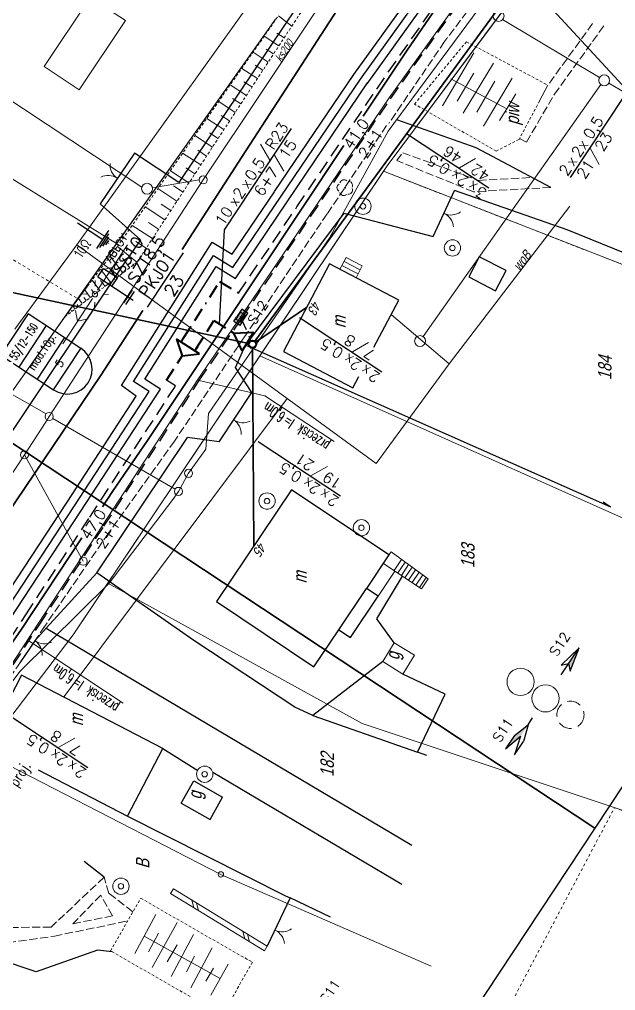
# Model space of a CAD drawing. Header units: millimetres. Extents: x 4848043 to 9699780, y 5827542 to 11659147.
# Drawn here: x 4849320.3 to 4849429.9, y 5830168.3 to 5830347 of the extents above; entities that cross this region are included whole.
import ezdxf
from ezdxf.enums import TextEntityAlignment as Align
from ezdxf.lldxf.tags import DXFTag

# ---------------------------------------------------------------- set-up
doc = ezdxf.new("R2010")
doc.units = ezdxf.units.MM
doc.header["$MEASUREMENT"] = 0
for name, pattern in [('0', [0]), ('BORDER', [1.75, 0.5, -0.25, 0.5, -0.25, 0, -0.25]), ('BUD', [0]), ('DASHED', [0.75, 0.5, -0.25]), ('GUZ', [1, 0.5, -0.5]), ('KOC', [2, 1.5, -0.5]), ('KOJ', [0]), ('SCH', [0]), ('UPW', [0]), ('WSQ', [0.85, 0.5, -0.35])]:
    doc.linetypes.add(name, pattern=pattern)
doc.layers.get('0').update_dxf_attribs({"lineweight": 18})
for name, color, linetype, lineweight in [('EADTD_T_0', 7, '0', 18), ('EBTPO_L_6', 9, '0', 18), ('EBUOA_T_0', 7, '0', 25), ('EBUOA_T_1', 251, '0', 25), ('EBUPP_L_0', 7, '0', 18), ('EBUPP_L_1', 7, 'BUD', 18), ('EBUPP_L_3', 6, '0', 25), ('EDZPD_L_0', 251, '0', 18), ('EDZPP_T_0', 251, '0', 18), ('EDZTD_T_0', 7, '0', 25), ('EUZOU_T_0', 251, '0', 18), ('EUZPU_L_4', 251, 'GUZ', 18), ('SDRPK_L_0', 7, '0', 35), ('SDRPK_L_2', 251, 'KOC', 18), ('SDRPT_L_6', 251, '0', 18), ('SZOPO_T_0', 251, '0', 18), ('SZZPZ_T_0', 251, '0', 15), ('TEL kable doziemne proj.', 32, 'BORDER', 30), ('TEL kanalizacja tel. proj.', 32, 'DASHED', 30), ('TEL rury opis', 6, 'Continuous', 20), ('TES kable doziemne proj.', 4, 'BORDER', 40), ('TES kable napow. proj.', 241, 'LIN_NAPOW_PROJ', 35), ('TES zakończenia projektowane', 4, 'Continuous', 40), ('TES złącza projektowane', 4, 'Continuous', 40), ('UEEPA_T_2', 251, '0', 18), ('UKKOO_T_2', 7, '0', 18), ('UKKPA_T_4', 251, '0', 18), ('UKKPOR_L_0', 36, '0', 18), ('UTTPA_T_0', 7, '0', 18), ('UTTPO_L_0', 34, '0', 18), ('UWWOO_T_0', 251, '0', 18), ('UWWPA_T_2', 251, '0', 18), ('UWWPO_L_0', 162, 'UPW', 18), ('UZB słupy telefoniczne', 32, 'Continuous', 30), ('WUKPS_L_1', 251, '0', 18), ('WUKPS_L_2', 251, '0', 18)]:
    doc.layers.add(name, color=color, linetype=linetype, lineweight=lineweight)
doc.layers.add('Kanaliza', color=36, linetype='DASHEDX2', lineweight=18, plot=False)
doc.layers.add('RYS layout', color=7, linetype='Continuous', lineweight=30, plot=False)
for name, color, linetype in [('OPIS_KABLA', 30, 'Continuous'), ('OPIS_RURY', 6, 'Continuous'), ('RURY-ISTN', 6, 'Continuous'), ('S-T-DLUG', 30, 'Continuous'), ('SZOPO_L_0', 251, 'BGS'), ('TEL długości przelotów', 30, 'Continuous'), ('TEL studnie istniejące', 34, 'Continuous'), ('TES kable kanałowe istn.', 140, 'Continuous'), ('TES kable kanałowe likw.', 9, 'KAB_KANAL_LIKW'), ('TES kable kanałowe proj.', 4, 'DASHED'), ('TES opisy kabli abon.', 30, 'Continuous'), ('TES opisy kabli rozdz.', 30, 'Continuous'), ('TES opisy zakończeń', 30, 'Continuous'), ('TES rury', 6, 'Continuous'), ('TES strzałki i odnośniki', 7, 'Continuous'), ('TES zakończenia istniejące', 140, 'Continuous')]:
    doc.layers.add(name, color=color, linetype=linetype)
doc.styles.add('ROMANS', font='simplex.shx')
doc.styles.add('SIMPLEX', font='simplex.shx', dxfattribs={"width": 0.8, "height": 1.5})
doc.styles.get("Standard").update_dxf_attribs({"font": 'txt', "width": 0.8, "oblique": 15})
doc.linetypes.add('BGS', pattern='A,2.5,[133,ltypeshp.shx,S=0.2,R=0,X=0,Y=0],2.5', length=5)
tags = doc.linetypes.add('DASHEDX2', pattern=[38.1, 25.4, -12.7]).pattern_tags.tags
tags[6:7] = [DXFTag(74, 4), DXFTag(75, 0), DXFTag(340, '0'), DXFTag(46, 1.0), DXFTag(50, 0.0), DXFTag(44, 0.0), DXFTag(45, 0.0)]
tags[4:5] = [DXFTag(74, 4), DXFTag(75, 0), DXFTag(340, '0'), DXFTag(46, 1.0), DXFTag(50, 0.0), DXFTag(44, 0.0), DXFTag(45, 0.0)]
doc.linetypes.add('KAB_KANAL_LIKW', pattern='A,0.5,[131,ltypeshp.shx,S=0.1,R=0,X=-0.1,Y=-0.1],0.2,[131,ltypeshp.shx,S=0.1,R=180,X=-0.1,Y=0.1],0.1', length=0.8)
doc.linetypes.add('LIN_NAPOW_PROJ', pattern='A,0.0001,-0.4,[136,l_napow.shx,S=0.1,R=0,X=-0.4,Y=0],-0.2,[137,l_napow.shx,S=0.1,R=0,X=-0.2,Y=0],-0.2', length=0.8001)

# ---------------------------------------------------------------- blocks, each defined once
blk = doc.blocks.new('GRT')
at = {"color": 0}
blk.add_circle((0, 0), 0.25, dxfattribs=at)
blk = doc.blocks.new('BGB')
at = {"color": 0}
for centre, start, end in [((-1.5, 0.021), 0, 60.404), ((1.5, 0.021), 120, 180.404)]:
    blk.add_arc(centre, 1.5, start, end, dxfattribs=at)
blk = doc.blocks.new('DLI')
at = {"color": 0}
blk.add_circle((0, 0), 0.045, dxfattribs=at)
for centre, start, end in [((-0.357, 0.116), 102.488, 221.918), ((0, 0.375), 30.487, 149.918), ((0.357, 0.116), -41.514, 77.916), ((-0.22, -0.303), 174.489, 293.916), ((0.22, -0.303), -113.512, 5.915)]:
    blk.add_arc(centre, 0.375, start, end, dxfattribs=at)
blk = doc.blocks.new('SLS')
at = {"color": 0}
blk.add_circle((0, 0), 0.25, dxfattribs=at)
blk.add_circle((0, 0), 0.25, dxfattribs=at)
blk = doc.blocks.new('PNN')
at = {"color": 0}
for p, q in [((0.4395, 0.01539), (5.4395, 0.01539)), ((2.9395, 0.01539), (2.2324, 0.72249)), ((2.9395, 0.01539), (2.2324, -0.69171))]:
    blk.add_line(p, q, dxfattribs=at)
blk = doc.blocks.new('LAT')
at = {"color": 0}
for p, q in [((0.00809, 0.758155), (0.00809, 1.258155)), ((-1.24191, 0.008155), (-0.74191, 0.008155)), ((0.75809, 0.008155), (1.25809, 0.008155)), ((0.00809, -0.741845), (0.00809, -1.241845))]:
    blk.add_line(p, q, dxfattribs=at)
blk = doc.blocks.new('UKK')
at = {"color": 0}
blk.add_circle((0, 0), 0.375, dxfattribs=at)
blk = doc.blocks.new('WLD')
at = {"color": 0}
for p, q in [((0.375, 0.25), (-0.375, 0.25)), ((-0.375, 0.25), (-0.375, -0.25)), ((0.375, -0.25), (0.375, 0.25)), ((-0.375, -0.25), (0.375, -0.25))]:
    blk.add_line(p, q, dxfattribs=at)
blk.add_circle((0, 0), 0.045, dxfattribs=at)
blk = doc.blocks.new('STD')
at = {"color": 0}
for radius in [0.75, 0.25]:
    blk.add_circle((0, 0), radius, dxfattribs=at)
blk = doc.blocks.new('TR-SL1')
blk.add_circle((0, 0), 0.5)
blk = doc.blocks.new('KBR-SL1P')
for p, q in [((0, 0), (-1, 1.482)), ((-1, 1.482), (1, 1.482)), ((1, 1.482), (0, 0))]:
    blk.add_line(p, q)
blk.add_circle((0, 1.982), 0.35)
blk = doc.blocks.new('SK-2-I')
blk.add_hatch(color=256).paths.add_polyline_path([(0.265, -0.375), (0.765, -0.375), (0.765, 0.375), (0.265, 0.375), (-0.235, 0.375), (-0.735, 0.375), (-0.735, -0.375), (-0.235, -0.375)])
for p, q in [((-0.735, -0.375), (-0.735, 0.375)), ((-0.735, 0.375), (-0.235, 0.375)), ((0.265, 0.375), (-0.235, 0.375)), ((0.765, 0.375), (0.265, 0.375)), ((0.765, -0.375), (0.765, 0.375)), ((-0.235, -0.375), (-0.735, -0.375)), ((-0.235, -0.375), (0.265, -0.375)), ((0.265, -0.375), (0.765, -0.375))]:
    blk.add_line(p, q)
blk = doc.blocks.new('KB-RZP')
at = {"style": 'SIMPLEX'}
for s, p in [('x', (-4.75, 0.25)), ('x', (-2.783, 0.25)), ('/', (0.5, 0.389))]:
    blk.add_text(s, height=1, dxfattribs=at).set_placement(p)
for tag, p in [('POJ-KAB', (-5.158, 0.25)), ('DL-KAB', (0.19, -1.25))]:
    blk.add_attdef(tag, text='', height=1, dxfattribs=at).set_placement(p, align=Align.RIGHT)
for tag, p in [('KONS-KAB', (-3.5, 0.25)), ('SR-ZYL', (-0.85, 0.25)), ('SEP', (0.835, -1.25))]:
    blk.add_attdef(tag, text='', height=1, dxfattribs=at).set_placement(p, align=Align.CENTER)
for tag, p in [('NR-KAB', (1.5, 0.25)), ('DL-MON', (1.5, -1.25))]:
    blk.add_attdef(tag, p, '', height=1, dxfattribs=at)
at = {"style": 'SIMPLEX', "flags": 1}
blk.add_attdef('TYP-KAB', text='', height=0.5, dxfattribs=at).set_placement((-8.408, 0.25), align=Align.RIGHT)
blk.add_attdef('REJ-SZAF', (7.64, 0.25), '', height=0.5, dxfattribs=at)
blk = doc.blocks.new('KB-IWP')
at = {"style": 'SIMPLEX'}
for p in [(-1.218, 0.25), (0.637, 0.25)]:
    blk.add_text('x', height=1, dxfattribs=at).set_placement(p, align=Align.RIGHT)
for tag, p in [('POJ-KAB', (-2.134, 0.25)), ('DL-KAB', (-0.618, -1.25))]:
    blk.add_attdef(tag, text='', height=1, dxfattribs=at).set_placement(p, align=Align.RIGHT)
for tag, p in [('KONS-KAB', (-0.519, 0.25)), ('SR-ZYL', (2.116, 0.25)), ('SEP', (-0.022, -1.25))]:
    blk.add_attdef(tag, text='', height=1, dxfattribs=at).set_placement(p, align=Align.CENTER)
at = {"style": 'SIMPLEX', "flags": 1}
blk.add_attdef('TYP-KAB', text='', height=0.5, dxfattribs=at).set_placement((-6.017, 0.25), align=Align.RIGHT)
blk.add_attdef('REJ-SZAF', (6.387, 0.25), '', height=0.5, dxfattribs=at)
at = {"style": 'SIMPLEX'}
blk.add_attdef('DL-MON', (0.697, -1.25), '', height=1, dxfattribs=at)
blk = doc.blocks.new('OB')
at = {"style": 'ROMANS', "width": 0.6}
blk.add_text('l=', height=2, dxfattribs=at).set_placement((9.86, 0.18))
for tag, p in [('OB_TYP', (8.68, 0.18)), ('OB_SW', (11.54, -2.76))]:
    blk.add_attdef(tag, text='', height=2, dxfattribs=at).set_placement(p, align=Align.RIGHT)
blk.add_attdef('OB_DL', (11.91, 0.18), '', height=2, dxfattribs=at)
blk = doc.blocks.new('ZL-2P')
for p, q in [((0, 0), (1, 1.25)), ((1, 1.25), (1, -1.25)), ((1, -1.25), (0, 0)), ((1, 0.75), (1.5, 0.75)), ((1, -0.75), (1.5, -0.75))]:
    blk.add_line(p, q)
blk = doc.blocks.new('KBR-ZP2')
blk.add_line((-4, 2), (4, 2))
at = {"style": 'SIMPLEX'}
for tag, p in [('REJ-SZAF', (0, 2.5)), ('NR-ZAK', (0, 0))]:
    blk.add_attdef(tag, text='', height=1.5, dxfattribs=at).set_placement(p, align=Align.CENTER)
blk = doc.blocks.new('S-T-DLUG')
at = {"style": 'ROMANS'}
blk.add_attdef('DL.KAN', text='', height=1, dxfattribs=at).set_placement((0, 0.3), align=Align.CENTER)
blk.add_attdef('L.OTW', text='', height=1, dxfattribs=at).set_placement((0, -0.3), align=Align.TOP_CENTER)
blk = doc.blocks.new('S1')
for p, q in [((0, 5.585), (-0.5, 3.335)), ((0, 2.585), (0, 5.585)), ((0.5, 3.335), (0, 5.585)), ((-0.5, 3.335), (0, 3.835)), ((0, 3.835), (0.5, 3.335)), ((0, -2.915), (0, -2.165)), ((-0.5, -4.415), (0, -2.915)), ((0, -2.915), (0.5, -4.415)), ((-0.5, -5.915), (0, -4.165)), ((-0.5, -4.415), (-0.5, -5.915)), ((0, -4.165), (0.5, -5.915)), ((0.5, -5.915), (0.5, -4.415))]:
    blk.add_line(p, q)
for points in [[(0, 5.585), (0, 3.835), (0.5, 3.335)], [(0, -2.915), (-0.5, -4.415), (0, -4.165), (-0.5, -5.915)]]:
    blk.add_solid(points)
blk = doc.blocks.new('ZLOP')
for p, q in [((9.15, 0), (0, 0)), ((0, 0), (0, -11.62)), ((9.15, -11.62), (9.15, 0)), ((9.15, -4), (0, -4)), ((9.15, -8), (0, -8)), ((0, -11.62), (9.15, -11.62))]:
    blk.add_line(p, q)
blk.add_arc((4.58, -11.62), 4.58, 180, 0)
at = {"style": 'ROMANS', "width": 0.713756}
blk.add_attdef('MUFA', text='', height=1.41, dxfattribs=at).set_placement((0.63, -2.88), (8.18, -2.88), align=Align.FIT)
at = {"style": 'ROMANS'}
for tag, p in [('LACZNIK', (4.71, -6.72)), ('PARY', (4.69, -10.56))]:
    blk.add_attdef(tag, text='', height=1.41, dxfattribs=at).set_placement(p, align=Align.CENTER)
for tag, flags, p in [('NRZL', 4, (4.68, -14.12)), ('BOKT', 1, (4.69, -17.8))]:
    blk.add_attdef(tag, text='', height=1.41, dxfattribs=dict(at, flags=flags)).set_placement(p, align=Align.CENTER)

msp = doc.modelspace()

# ---------------------------------------------------------------- linework, layer by layer
for centre in [(4849412.48, 5830225.07), (4849417.07, 5830222.04)]:
    msp.add_circle(centre, 2.5)
at = {"linetype": 'DASHED', "ltscale": 5}
msp.add_circle((4849421.65, 5830219.01), 2.5, dxfattribs=at)
at = {"layer": 'EBTPO_L_6', "linetype": 'SCH'}
for p, q in [((4849379.24, 5830301.01), (4849380.4, 5830303.15)), ((4849379.63, 5830301.71), (4849382.59, 5830300.15)), ((4849380.01, 5830302.4), (4849382.96, 5830300.87)), ((4849383.35, 5830301.6), (4849380.4, 5830303.15)), ((4849382.21, 5830299.44), (4849379.24, 5830301.01)), ((4849382.21, 5830299.44), (4849383.35, 5830301.6))]:
    msp.add_line(p, q, dxfattribs=at)
at = {"layer": 'EBTPO_L_6', "linetype": '0'}
for p, q in [((4849388.26, 5830248.44), (4849388.65, 5830249)), ((4849388.65, 5830249), (4849395.47, 5830244.05)), ((4849387.24, 5830246.88), (4849389.37, 5830245.46)), ((4849390.59, 5830247.6), (4849389.21, 5830245.55)), ((4849391.24, 5830247.13), (4849389.88, 5830245.11)), ((4849391.89, 5830246.66), (4849390.56, 5830244.66)), ((4849386.27, 5830240.84), (4849389.37, 5830245.46)), ((4849394.23, 5830242.2), (4849389.37, 5830245.46)), ((4849392.52, 5830246.19), (4849391.21, 5830244.21)), ((4849393.18, 5830245.71), (4849391.88, 5830243.78)), ((4849393.83, 5830245.24), (4849392.55, 5830243.33)), ((4849394.48, 5830244.77), (4849393.21, 5830242.89)), ((4849395.13, 5830244.3), (4849393.88, 5830242.44)), ((4849394.23, 5830242.2), (4849395.47, 5830244.05)), ((4849384.13, 5830242.28), (4849386.27, 5830240.84))]:
    msp.add_line(p, q, dxfattribs=at)
at = {"layer": 'EBUPP_L_0', "linetype": '0'}
for p, q in [((4849387.13, 5830228.8), (4849389.25, 5830232.24)), ((4849392.97, 5830229.96), (4849389.25, 5830232.24)), ((4849390.83, 5830226.51), (4849387.13, 5830228.8)), ((4849390.83, 5830226.51), (4849392.97, 5830229.96))]:
    msp.add_line(p, q, dxfattribs=at)
at = {"layer": 'EBUPP_L_1', "linetype": 'BUD'}
for p, q in [((4849324.86, 5830338.31), (4849333.35, 5830351.06)), ((4849339.79, 5830346.76), (4849333.35, 5830351.06)), ((4849331.3, 5830334.01), (4849339.79, 5830346.76)), ((4849331.3, 5830334.01), (4849324.86, 5830338.31))]:
    msp.add_line(p, q, dxfattribs=at)
at = {"layer": 'EBUPP_L_3', "linetype": '0'}
for p, q in [((4849377.32, 5830302.01), (4849368.87, 5830285.89)), ((4849390.06, 5830295.32), (4849377.32, 5830302.01)), ((4849404.89, 5830303.31), (4849402.94, 5830299.61)), ((4849409.8, 5830300.75), (4849404.89, 5830303.31)), ((4849407.87, 5830297.04), (4849409.8, 5830300.75)), ((4849402.94, 5830299.61), (4849407.87, 5830297.04)), ((4849385.51, 5830286.65), (4849390.06, 5830295.32)), ((4849368.87, 5830285.89), (4849381.61, 5830279.21)), ((4849381.61, 5830279.21), (4849382.71, 5830281.29)), ((4849370.32, 5830260.44), (4849356.53, 5830239.85)), ((4849388.26, 5830248.44), (4849370.32, 5830260.44)), ((4849388.26, 5830248.44), (4849384.13, 5830242.28)), ((4849379.06, 5830234.68), (4849384.13, 5830242.28)), ((4849386.27, 5830240.84), (4849384.13, 5830242.28)), ((4849356.53, 5830239.85), (4849374.47, 5830227.83)), ((4849381.19, 5830233.27), (4849386.27, 5830240.84)), ((4849374.47, 5830227.83), (4849379.06, 5830234.68)), ((4849379.06, 5830234.68), (4849381.19, 5830233.27)), ((4849320.7, 5830226.31), (4849314.23, 5830213.86)), ((4849346.66, 5830212.84), (4849320.7, 5830226.31)), ((4849340.2, 5830200.39), (4849346.66, 5830212.84)), ((4849323.76, 5830208.92), (4849340.2, 5830200.39)), ((4849350.06, 5830202.74), (4849352.36, 5830206.84)), ((4849352.36, 5830206.84), (4849357.68, 5830203.86)), ((4849355.39, 5830199.76), (4849357.68, 5830203.86)), ((4849350.06, 5830202.74), (4849355.39, 5830199.76))]:
    msp.add_line(p, q, dxfattribs=at)
at = {"layer": 'EDZPD_L_0', "linetype": '0'}
for p, q in [((4849387.92, 5830320.02), (4849460.68, 5830417.66)), ((4849387.92, 5830320.02), (4849451.76, 5830405.69)), ((4849367.42, 5830346.99), (4849315.3, 5830273.41)), ((4849367.42, 5830346.99), (4849338.18, 5830305.71)), ((4849293.04, 5830333.74), (4849338.18, 5830305.71)), ((4849330.21, 5830233.76), (4849387.92, 5830320.02)), ((4849387.26, 5830319.03), (4849387.92, 5830320.02)), ((4849364.53, 5830285.07), (4849387.26, 5830319.03)), ((4849387.26, 5830319.03), (4849473.75, 5830285.26)), ((4849338.18, 5830305.71), (4849315.3, 5830273.41)), ((4849336.56, 5830243.24), (4849364.53, 5830285.07)), ((4849364.53, 5830285.07), (4849566.55, 5830194.65)), ((4849330.21, 5830233.76), (4849336.56, 5830243.24)), ((4849336.56, 5830243.24), (4849383.31, 5830217.41)), ((4849297.54, 5830190.87), (4849330.21, 5830233.76)), ((4849313.72, 5830212.11), (4849330.21, 5830233.76)), ((4849383.31, 5830217.41), (4849449.62, 5830195.28)), ((4849313.72, 5830212.11), (4849357.35, 5830189.65)), ((4849357.35, 5830189.65), (4849396.05, 5830172.75))]:
    msp.add_line(p, q, dxfattribs=at)
at = {"layer": 'EUZPU_L_4', "linetype": 'GUZ'}
for p, q in [((4849275.57, 5830329.07), (4849331.02, 5830295.59)), ((4849387.26, 5830319.03), (4849473.75, 5830285.26)), ((4849411, 5830166.42), (4849429.74, 5830201.91)), ((4849429.74, 5830201.91), (4849431.53, 5830201.3))]:
    msp.add_line(p, q, dxfattribs=at)
at = {"layer": 'Kanaliza', "ltscale": 0.1}
for p, q in [((4849409.18, 5830346.95), (4849427, 5830336.28)), ((4849427.25, 5830334.97), (4849394.57, 5830288.6)), ((4849428.73, 5830335.27), (4849440.63, 5830328.13)), ((4849342.82, 5830316.12), (4849316.61, 5830333.41)), ((4849353.34, 5830317.48), (4849344.75, 5830315.98)), ((4849325.19, 5830274.38), (4849290.01, 5830294.46)), ((4849348.94, 5830260.55), (4849326.42, 5830273.53))]:
    msp.add_line(p, q, dxfattribs=at)
for centre in [(4849408.44, 5830347.61), (4849427.86, 5830335.76), (4849343.77, 5830315.81), (4849393.99, 5830287.78)]:
    msp.add_circle(centre, 1, dxfattribs=at)
at = {"layer": 'OPIS_RURY'}
for p, q in [((4849330.99, 5830309.54), (4849335.64, 5830306.46)), ((4849334.55, 5830304.8), (4849336.74, 5830308.11)), ((4849335.11, 5830305.03), (4849336.75, 5830307.51)), ((4849335.66, 5830305.26), (4849336.76, 5830306.91)), ((4849336.22, 5830305.48), (4849336.77, 5830306.31)), ((4849336.7, 5830305.72), (4849336.74, 5830305.78))]:
    msp.add_line(p, q, dxfattribs=at)
at = {"layer": 'RURY-ISTN'}
for p, q in [((4849334.73, 5830299.61), (4849335.76, 5830301.16)), ((4849335.76, 5830301.16), (4849338.32, 5830299.47)), ((4849334.73, 5830299.61), (4849341.2, 5830295.33)), ((4849338.32, 5830299.47), (4849337.3, 5830297.92)), ((4849341.02, 5830297.17), (4849339.44, 5830294.79)), ((4849341.39, 5830296.92), (4849339.82, 5830294.54))]:
    msp.add_line(p, q, dxfattribs=at)
at = {"layer": 'RYS layout'}
for points in [[(4849188.43, 5830355.33), (4849572.03, 5830935.54), (4849809.77, 5830778.36), (4849426.16, 5830198.15)], [(4849426.16, 5830198.15), (4849089.74, 5829689.31), (4848852, 5829846.49), (4849188.43, 5830355.33)]]:
    msp.add_lwpolyline(points, close=True, dxfattribs=at)
at = {"layer": 'SDRPK_L_0', "linetype": 'KOJ'}
for p, q in [((4849409.51, 5830367.46), (4849391.5, 5830341.12)), ((4849361.97, 5830322.8), (4849379.47, 5830349.86)), ((4849391.5, 5830341.12), (4849383.55, 5830329.16)), ((4849379.95, 5830323.75), (4849372.05, 5830311.88)), ((4849351.54, 5830306.63), (4849361.97, 5830322.8)), ((4849372.05, 5830311.88), (4849357.07, 5830289.37)), ((4849350.25, 5830304.63), (4849351.54, 5830306.63)), ((4849335.33, 5830281.55), (4849342.98, 5830293.4)), ((4849357.07, 5830289.37), (4849343.85, 5830269.48)), ((4849309.54, 5830243.4), (4849335.33, 5830281.55)), ((4849343.85, 5830269.48), (4849337.42, 5830260.13)), ((4849335.55, 5830257.29), (4849337.42, 5830260.13)), ((4849320.67, 5830234.77), (4849331.75, 5830251.55)), ((4849305.93, 5830213.63), (4849320.67, 5830234.77))]:
    msp.add_line(p, q, dxfattribs=at)
at = {"layer": 'SDRPK_L_2', "linetype": 'KOC'}
for p, q in [((4849408.67, 5830356.4), (4849398.51, 5830342.93)), ((4849425.71, 5830346.21), (4849417.51, 5830334.87)), ((4849418.72, 5830333.19), (4849427.77, 5830345.77)), ((4849398.51, 5830342.93), (4849388.24, 5830327.82)), ((4849413.54, 5830324.4), (4849418.72, 5830333.19)), ((4849387.83, 5830327.44), (4849376.9, 5830311.2)), ((4849412.3, 5830325.07), (4849413.54, 5830324.4)), ((4849389.7, 5830320.99), (4849390.79, 5830322.45)), ((4849390.79, 5830322.45), (4849404.7, 5830317.36)), ((4849403.84, 5830315.26), (4849389.7, 5830320.99)), ((4849404.7, 5830317.36), (4849414.61, 5830317.88)), ((4849414.61, 5830317.88), (4849418.02, 5830316.06)), ((4849418.02, 5830316.06), (4849403.84, 5830315.26)), ((4849376.9, 5830311.2), (4849361.7, 5830288.56)), ((4849361.7, 5830288.56), (4849348.81, 5830269.39)), ((4849348.81, 5830269.39), (4849336.67, 5830252.44)), ((4849336.67, 5830252.44), (4849324.96, 5830235.31)), ((4849324.96, 5830235.31), (4849304.02, 5830204.38)), ((4849324.75, 5830235.01), (4849324.96, 5830235.31)), ((4849335.86, 5830189.13), (4849326.13, 5830179.94)), ((4849336.76, 5830186.15), (4849335.86, 5830189.13)), ((4849335.26, 5830185.84), (4849330.14, 5830180.57)), ((4849337.43, 5830182), (4849335.26, 5830185.84)), ((4849341.18, 5830182.77), (4849336.76, 5830186.15)), ((4849330.14, 5830180.57), (4849337.43, 5830182)), ((4849326.72, 5830178.29), (4849340.21, 5830181.07)), ((4849326.13, 5830179.94), (4849314.85, 5830179.86)), ((4849316.17, 5830176.78), (4849326.72, 5830178.29))]:
    msp.add_line(p, q, dxfattribs=at)
at = {"layer": 'SDRPT_L_6', "linetype": '0'}
for p, q in [((4849348.11, 5830186.13), (4849348.62, 5830186.98)), ((4849348.11, 5830186.13), (4849365.38, 5830175.58)), ((4849348.62, 5830186.98), (4849365.89, 5830176.43)), ((4849352.38, 5830183.53), (4849352.04, 5830184.9)), ((4849353.23, 5830183), (4849352.89, 5830184.38)), ((4849361.76, 5830177.78), (4849361.42, 5830179.17)), ((4849362.61, 5830177.27), (4849362.27, 5830178.64)), ((4849365.38, 5830175.58), (4849365.89, 5830176.43))]:
    msp.add_line(p, q, dxfattribs=at)
at = {"layer": 'SZOPO_L_0', "linetype": 'BGS'}
for p, q in [((4849387.82, 5830373.51), (4849369.16, 5830346.1)), ((4849369.16, 5830346.1), (4849349.6, 5830316.94)), ((4849404.3, 5830323.37), (4849389.69, 5830328.51)), ((4849418.02, 5830316.06), (4849404.3, 5830323.37)), ((4849341.48, 5830322.39), (4849335.15, 5830313.06)), ((4849349.6, 5830316.94), (4849341.48, 5830322.39)), ((4849396.43, 5830307.01), (4849400.34, 5830315.52)), ((4849421.04, 5830308.27), (4849400.34, 5830315.52)), ((4849335.15, 5830313.06), (4849342.55, 5830306.43)), ((4849379.96, 5830311.32), (4849361.91, 5830287.02)), ((4849379.96, 5830311.32), (4849396.43, 5830307.01)), ((4849458.85, 5830292.93), (4849421.04, 5830308.27)), ((4849342.55, 5830306.43), (4849340.23, 5830303.01)), ((4849313.99, 5830263.75), (4849340.23, 5830303.01)), ((4849360.02, 5830282.95), (4849361.91, 5830287.02)), ((4849361.97, 5830287), (4849428.99, 5830257.26)), ((4849363.05, 5830278.32), (4849360.02, 5830282.95)), ((4849357.01, 5830269.24), (4849363.05, 5830278.32)), ((4849334.52, 5830245.12), (4849351.24, 5830270.03)), ((4849357.01, 5830269.24), (4849351.24, 5830270.03)), ((4849427.64, 5830258.18), (4849428.99, 5830257.26)), ((4849334.52, 5830245.12), (4849325.23, 5830234.93)), ((4849352.38, 5830232.7), (4849334.52, 5830245.12)), ((4849386.03, 5830236.68), (4849390.77, 5830244.52)), ((4849389.25, 5830232.24), (4849386.03, 5830236.68)), ((4849323.15, 5830232.64), (4849325.23, 5830234.93)), ((4849325.23, 5830234.93), (4849392.47, 5830195.04)), ((4849323.15, 5830232.64), (4849320.38, 5830228.55)), ((4849370.94, 5830220.41), (4849352.38, 5830232.7)), ((4849387.13, 5830228.8), (4849374.29, 5830218.87)), ((4849398.63, 5830222.79), (4849390.83, 5830226.51)), ((4849393.54, 5830212.12), (4849398.63, 5830222.79)), ((4849374.29, 5830218.87), (4849370.94, 5830220.41)), ((4849374.29, 5830218.87), (4849393.54, 5830212.12)), ((4849346.66, 5830212.84), (4849353.09, 5830208.78)), ((4849395.23, 5830211.51), (4849393.54, 5830212.12)), ((4849390.66, 5830187.79), (4849355.86, 5830208.39)), ((4849340.2, 5830200.39), (4849369.24, 5830185.73)), ((4849335.86, 5830189.13), (4849332.23, 5830192.03)), ((4849369.24, 5830185.73), (4849370.09, 5830185.32)), ((4849370.09, 5830185.32), (4849365.89, 5830176.43)), ((4849377.51, 5830181.8), (4849370.09, 5830185.32)), ((4849323.4, 5830171.69), (4849312.09, 5830175.49)), ((4849334.64, 5830175.73), (4849323.4, 5830171.69)), ((4849337.35, 5830175.4), (4849334.64, 5830175.73))]:
    msp.add_line(p, q, dxfattribs=at)
at = {"layer": 'TEL kable doziemne proj.', "ltscale": 5}
msp.add_line((4849360.98, 5830292.18), (4849362.88, 5830287.83), dxfattribs=at)
at = {"layer": 'TEL kanalizacja tel. proj.', "ltscale": 5}
for points in [[(4849353.38, 5830280.53), (4849361.23, 5830292.01), (4849373.9, 5830310.75), (4849388.55, 5830332.38), (4849402.6, 5830351.99), (4849406.48, 5830357.58)], [(4849310.95, 5830215.68), (4849324.04, 5830235.69), (4849335.84, 5830253.7), (4849353.38, 5830280.53)]]:
    msp.add_lwpolyline(points, dxfattribs=at)
at = {"layer": 'TEL rury opis'}
for p, q in [((4849365.46, 5830277.73), (4849353.38, 5830280.53)), ((4849378.2, 5830269.31), (4849365.46, 5830277.73)), ((4849339.41, 5830221.13), (4849322.03, 5830232.62))]:
    msp.add_line(p, q, dxfattribs=at)
at = {"layer": 'TES kable doziemne proj.', "ltscale": 5}
for p, q in [((4849350.56, 5830288.42), (4849357.12, 5830298.75)), ((4849357.12, 5830298.75), (4849360.6, 5830296.62)), ((4849347.36, 5830280.58), (4849350.22, 5830285.08))]:
    msp.add_line(p, q, dxfattribs=at)
msp.add_lwpolyline([(4849352.82, 5830286.39), (4849356.08, 5830291.54), (4849359.76, 5830289.23)], dxfattribs=at)
at = {"layer": 'TES kable kanałowe istn.', "linetype": 'ByBlock'}
for p, q in [((4849384.25, 5830335.12), (4849398.31, 5830354.75)), ((4849369.68, 5830313.6), (4849384.35, 5830335.28))]:
    msp.add_line(p, q, dxfattribs=at)
msp.add_lwpolyline([(4849306.68, 5830218.47), (4849319.77, 5830238.48), (4849331.58, 5830256.49), (4849346.24, 5830278.92), (4849343.36, 5830280.8), (4849356.48, 5830301.48), (4849360.02, 5830299.32), (4849369.68, 5830313.6)], dxfattribs=at)
at = {"layer": 'TES kable kanałowe likw.', "linetype": 'KAB_KANAL_LIKW', "ltscale": 5}
for p, q in [((4849381.78, 5830336.82), (4849395.85, 5830356.46)), ((4849383.02, 5830335.98), (4849397.09, 5830355.62)), ((4849367.2, 5830315.28), (4849381.78, 5830336.82)), ((4849368.44, 5830314.44), (4849383.02, 5830335.98))]:
    msp.add_line(p, q, dxfattribs=at)
for points in [[(4849304.18, 5830220.11), (4849317.27, 5830240.12), (4849329.07, 5830258.13), (4849341.79, 5830277.63), (4849339.05, 5830279.58), (4849355.76, 5830305.98), (4849359.43, 5830303.79), (4849367.19, 5830315.26)], [(4849305.43, 5830219.29), (4849318.52, 5830239.3), (4849330.32, 5830257.31), (4849344.16, 5830278.48), (4849341.3, 5830280.36), (4849356.01, 5830303.53), (4849359.58, 5830301.35), (4849368.44, 5830314.44)]]:
    msp.add_lwpolyline(points, dxfattribs=at)
at = {"layer": 'TES kable kanałowe proj.', "ltscale": 5}
for p, q in [((4849386.01, 5830334.16), (4849399.89, 5830354.09)), ((4849371.34, 5830312.48), (4849386.01, 5830334.16)), ((4849360.6, 5830296.62), (4849371.34, 5830312.48))]:
    msp.add_line(p, q, dxfattribs=at)
msp.add_lwpolyline([(4849308.36, 5830217.38), (4849321.45, 5830237.38), (4849333.25, 5830255.4), (4849349.02, 5830279.52), (4849347.36, 5830280.58)], dxfattribs=at)
at = {"layer": 'TES kable napow. proj.', "ltscale": 5}
for p, q in [((4849412.35, 5830354.47), (4849363.57, 5830287.75)), ((4849413.12, 5830354.51), (4849439.59, 5830325.73)), ((4849362.48, 5830287.33), (4849294.37, 5830302.07)), ((4849363.74, 5830287.58), (4849373.09, 5830293.95)), ((4849363.17, 5830286.49), (4849363.42, 5830250.15))]:
    msp.add_line(p, q, dxfattribs=at)
at = {"layer": 'TES opisy kabli rozdz.'}
for p, q in [((4849431.57, 5830332.99), (4849421.58, 5830317.87)), ((4849358.03, 5830308.27), (4849370.35, 5830326.89)), ((4849391.5, 5830325.95), (4849406.62, 5830315.95)), ((4849357.08, 5830290.91), (4849358.03, 5830308.27)), ((4849371.82, 5830292.13), (4849386.94, 5830282.13)), ((4849364.23, 5830269.32), (4849379.35, 5830259.32)), ((4849317.94, 5830219.23), (4849332.9, 5830209.34))]:
    msp.add_line(p, q, dxfattribs=at)
at = {"layer": 'UKKPOR_L_0', "linetype": '0'}
for p, q in [((4849397.81, 5830383.05), (4849354.09, 5830317.44)), ((4849354.09, 5830317.44), (4849325.77, 5830273.9)), ((4849325.77, 5830273.9), (4849325.07, 5830272.83)), ((4849325.07, 5830272.83), (4849321.22, 5830266.84)), ((4849321.22, 5830266.84), (4849295.53, 5830228.05)), ((4849321.22, 5830266.84), (4849332.03, 5830247.29))]:
    msp.add_line(p, q, dxfattribs=at)
at = {"layer": 'UTTPO_L_0', "linetype": '0'}
for p, q in [((4849388.31, 5830332.56), (4849402.36, 5830352.17)), ((4849388.14, 5830326.4), (4849405.93, 5830350.48)), ((4849373.66, 5830310.91), (4849388.31, 5830332.56)), ((4849377.26, 5830306.65), (4849388.14, 5830326.4)), ((4849360.98, 5830292.18), (4849373.66, 5830310.91)), ((4849355.1, 5830274.48), (4849377.26, 5830306.65)), ((4849353.13, 5830280.69), (4849360.98, 5830292.18)), ((4849335.59, 5830253.86), (4849353.13, 5830280.69)), ((4849354.59, 5830267.87), (4849355.1, 5830274.48)), ((4849351.41, 5830263.46), (4849354.59, 5830267.87)), ((4849349.55, 5830260.12), (4849351.41, 5830263.46)), ((4849348.5, 5830258.63), (4849349.55, 5830260.12)), ((4849336.78, 5830243.24), (4849348.5, 5830258.63)), ((4849323.79, 5830235.85), (4849335.59, 5830253.86)), ((4849320.39, 5830226.99), (4849336.78, 5830243.24)), ((4849310.7, 5830215.85), (4849323.79, 5830235.85)), ((4849304.51, 5830205.91), (4849320.39, 5830226.99))]:
    msp.add_line(p, q, dxfattribs=at)
at = {"layer": 'UWWPO_L_0', "linetype": 'UPW'}
for p, q in [((4849330.85, 5830305.52), (4849368.5, 5830358.05)), ((4849399.37, 5830283.61), (4849421.55, 5830312.58)), ((4849319.47, 5830289.98), (4849330.85, 5830305.52)), ((4849330.85, 5830305.52), (4849369.53, 5830277.2)), ((4849399.37, 5830283.61), (4849388.67, 5830292.68)), ((4849385.92, 5830265.23), (4849399.37, 5830283.61)), ((4849369.53, 5830277.2), (4849328.55, 5830222.38)), ((4849385.92, 5830265.23), (4849369.53, 5830277.2))]:
    msp.add_line(p, q, dxfattribs=at)
at = {"layer": 'WUKPS_L_1', "linetype": '0'}
for p, q in [((4849370.38, 5830345.7), (4849367.93, 5830347.62)), ((4849368.03, 5830342.12), (4849365.32, 5830343.89)), ((4849369, 5830343.6), (4849367.67, 5830344.47)), ((4849366.06, 5830339.11), (4849363.27, 5830340.94)), ((4849367.05, 5830340.62), (4849365.68, 5830341.52)), ((4849398.1, 5830331.04), (4849403.91, 5830340.8)), ((4849364.06, 5830336.07), (4849361.2, 5830337.96)), ((4849365.07, 5830337.61), (4849363.65, 5830338.54)), ((4849401.9, 5830329.69), (4849407.48, 5830338.91)), ((4849409.93, 5830330.53), (4849399.65, 5830336.03)), ((4849403.85, 5830337.08), (4849400.82, 5830331.93)), ((4849404.44, 5830329.89), (4849407.76, 5830335.59)), ((4849405.65, 5830327.3), (4849410.91, 5830336.17)), ((4849362.05, 5830333), (4849359.08, 5830334.94)), ((4849363.06, 5830334.55), (4849361.59, 5830335.49)), ((4849361.02, 5830331.44), (4849359.52, 5830332.43)), ((4849411.6, 5830333.28), (4849409.93, 5830330.53)), ((4849359.99, 5830329.86), (4849356.95, 5830331.87)), ((4849408.61, 5830328.35), (4849409.93, 5830330.53)), ((4849357.92, 5830326.7), (4849354.77, 5830328.75)), ((4849358.96, 5830328.28), (4849357.4, 5830329.31)), ((4849355.8, 5830323.47), (4849352.56, 5830325.59)), ((4849356.87, 5830325.08), (4849355.27, 5830326.12)), ((4849353.66, 5830320.19), (4849350.32, 5830322.39)), ((4849354.73, 5830321.83), (4849353.09, 5830322.92)), ((4849352.57, 5830318.55), (4849350.89, 5830319.66)), ((4849351.48, 5830316.89), (4849348.06, 5830319.13)), ((4849350.39, 5830315.21), (4849348.65, 5830316.34)), ((4849349.28, 5830313.51), (4849345.74, 5830315.83)), ((4849347.04, 5830310.11), (4849343.42, 5830312.47)), ((4849348.17, 5830311.81), (4849346.37, 5830312.98)), ((4849344.78, 5830306.65), (4849341.04, 5830309.08)), ((4849345.91, 5830308.39), (4849344.07, 5830309.58)), ((4849343.62, 5830304.89), (4849341.73, 5830306.12)), ((4849339.32, 5830300.32), (4849336.98, 5830303.41)), ((4849341.92, 5830302.3), (4849338.31, 5830305.16)), ((4849340.58, 5830301.28), (4849339.27, 5830303.01)), ((4849337.05, 5830298.6), (4849335.19, 5830301.04)), ((4849338.15, 5830299.43), (4849337.11, 5830300.8)), ((4849335.06, 5830297.1), (4849333.66, 5830298.99)), ((4849336.04, 5830297.82), (4849335.22, 5830298.9)), ((4849333.34, 5830295.81), (4849332.3, 5830297.19)), ((4849334.17, 5830296.44), (4849333.57, 5830297.25)), ((4849331.19, 5830294.17), (4849330.9, 5830294.53)), ((4849331.86, 5830294.68), (4849331.14, 5830295.61)), ((4849332.57, 5830295.22), (4849332.14, 5830295.79)), ((4849329.43, 5830292.84), (4849329.25, 5830293.06)), ((4849329.97, 5830293.25), (4849329.82, 5830293.43)), ((4849330.56, 5830293.68), (4849330.13, 5830294.25)), ((4849345.38, 5830182.26), (4849343.24, 5830178.3)), ((4849344.7, 5830172.53), (4849349.29, 5830180.79)), ((4849344.03, 5830175.42), (4849345.91, 5830178.85)), ((4849348.23, 5830170.88), (4849352.31, 5830178.59)), ((4849341.55, 5830175.12), (4849343.24, 5830178.3)), ((4849343.24, 5830178.3), (4849357.21, 5830170.48)), ((4849347.5, 5830173.56), (4849349.34, 5830176.71)), ((4849351.82, 5830168.78), (4849355.77, 5830176.13)), ((4849351.05, 5830171.73), (4849352.48, 5830174.59)), ((4849358.67, 5830173.12), (4849357.21, 5830170.48)), ((4849354.6, 5830170.03), (4849355.98, 5830172.41)), ((4849355.49, 5830167.41), (4849357.21, 5830170.48))]:
    msp.add_line(p, q, dxfattribs=at)
at = {"layer": 'WUKPS_L_2', "linetype": 'WSQ'}
for p, q in [((4849370.38, 5830345.7), (4849389.67, 5830375.52)), ((4849338.31, 5830305.16), (4849367.93, 5830347.62)), ((4849341.92, 5830302.3), (4849370.38, 5830345.7)), ((4849392.97, 5830331.39), (4849402.53, 5830342.86)), ((4849402.53, 5830342.86), (4849417.51, 5830334.87)), ((4849408.01, 5830322.74), (4849392.97, 5830331.39)), ((4849415.98, 5830331.98), (4849412.19, 5830324.89)), ((4849412.19, 5830324.89), (4849408.01, 5830322.74)), ((4849332.8, 5830297.86), (4849338.31, 5830305.16)), ((4849328.64, 5830292.23), (4849341.92, 5830302.3)), ((4849337.05, 5830175.57), (4849342.61, 5830185.25)), ((4849342.61, 5830185.25), (4849363.16, 5830173.48)), ((4849357.61, 5830163.78), (4849337.05, 5830175.57)), ((4849363.16, 5830173.48), (4849357.61, 5830163.78))]:
    msp.add_line(p, q, dxfattribs=at)
at = {"layer": 'WUKPS_L_2', "linetype": '0'}
for p, q in [((4849417.51, 5830334.87), (4849415.98, 5830331.98)), ((4849328.64, 5830292.23), (4849332.8, 5830297.86))]:
    msp.add_line(p, q, dxfattribs=at)

# ---------------------------------------------------------------- block references
at = {"layer": 'EDZPP_T_0', "xscale": 2, "yscale": 2, "zscale": 2, "rotation": 88.97723720235952}
msp.add_blockref('GRT', (4849357.35, 5830189.65), dxfattribs=at)
at = {"layer": 'SZOPO_T_0'}
for p, xscale, yscale, zscale, rotation in [((4849338.31, 5830317.73), 1.999999999828268, 1.999999999828268, 1.999999999828268, 55.84723720354291), ((4849398.39, 5830311.27), 2.000000000226067, 2.000000000226067, 2.000000000226067, 245.3172372033114), ((4849359.7, 5830273.28), 2.000000000500155, 2.000000000500155, 2.000000000500155, 236.3372372004367), ((4849323.15, 5830232.64), 2.000000000311041, 2.000000000311041, 2.000000000311041, 235.5372371971715), ((4849367.31, 5830179.39), 2.000000000188563, 2.000000000188563, 2.000000000188563, 244.6972372125308)]:
    msp.add_blockref('BGB', p, dxfattribs=dict(at, xscale=xscale, yscale=yscale, zscale=zscale, rotation=rotation))
at = {"layer": 'SZZPZ_T_0', "xscale": 2, "yscale": 2, "zscale": 2, "rotation": 88.97723720235952}
msp.add_blockref('DLI', (4849380.21, 5830316), dxfattribs=at)
at = {"layer": 'TEL długości przelotów', "xscale": 2, "yscale": 2, "zscale": 2}
for p, rotation, values in [((4849383.57, 5830325.03), 55.90741392024771, {'DL.KAN': '41,0', 'L.OTW': '2+1'}), ((4849335.24, 5830253.18), 56.82407736268783, {'DL.KAN': '47,0', 'L.OTW': '2+1'})]:
    msp.add_blockref('S-T-DLUG', p, dxfattribs=dict(at, rotation=rotation)).add_auto_attribs(values)
at = {"layer": 'TEL rury opis', "rotation": 146.5291581767151}
for p in [(4849379.42, 5830267.97), (4849340.63, 5830219.79)]:
    msp.add_blockref('OB', p, dxfattribs=at).add_auto_attribs({'OB_TYP': 'przecisk', 'OB_DL': '6,0m'})
at = {"layer": 'TEL studnie istniejące', "xscale": 1.8, "yscale": 1.8, "rotation": 56.7172371546704}
msp.add_blockref('SK-2-I', (4849361, 5830292.15), dxfattribs=at)
at = {"layer": 'TES opisy kabli abon.', "linetype": 'Continuous'}
for p, xscale, yscale, zscale, rotation, values in [((4849424.77, 5830322.71), 1.999999999546577, 1.999999999546577, 1.999999999546577, 56.52915818062414, {'POJ-KAB': '2', 'KONS-KAB': '2', 'DL-KAB': '21', 'DL-MON': '23', 'SR-ZYL': '0,5', 'SEP': '/'}), ((4849401.77, 5830319.16), 1.999999999546578, 1.999999999546578, 1.999999999546578, 146.529158176126, {'POJ-KAB': '3', 'KONS-KAB': '2', 'DL-KAB': '42', 'DL-MON': '46', 'SR-ZYL': '0,5', 'SEP': '/'}), ((4849382.1, 5830285.33), 1.999999999546577, 1.999999999546577, 1.999999999546577, 146.5291581696395, {'POJ-KAB': '2', 'KONS-KAB': '2', 'DL-KAB': '7', 'DL-MON': '8', 'SR-ZYL': '0,5', 'SEP': '/'}), ((4849374.52, 5830262.52), 1.999999999546577, 1.999999999546577, 1.999999999546577, 146.5291581696395, {'POJ-KAB': '2', 'KONS-KAB': '2', 'DL-KAB': '19', 'DL-MON': '21', 'SR-ZYL': '0,5', 'SEP': '/'}), ((4849328.06, 5830212.53), 1.999999999546577, 1.999999999546577, 1.999999999546577, 146.5291581942163, {'POJ-KAB': '2', 'KONS-KAB': '2', 'DL-KAB': '7', 'DL-MON': '8', 'SR-ZYL': '0,5', 'SEP': '/'})]:
    msp.add_blockref('KB-IWP', p, dxfattribs=dict(at, xscale=xscale, yscale=yscale, zscale=zscale, rotation=rotation)).add_auto_attribs(values)
at = {"layer": 'TES opisy kabli rozdz.', "xscale": 1.999999999999999, "yscale": 1.999999999999999, "zscale": 1.999999999999999, "rotation": 56.52915817655038}
msp.add_blockref('KB-RZP', (4849365.8, 5830320.02), dxfattribs=at).add_auto_attribs({'POJ-KAB': '10', 'KONS-KAB': '2', 'SR-ZYL': '0,5', 'NR-KAB': 'R23', 'DL-KAB': '6+7', 'DL-MON': '15', 'SEP': '/'})
at = {"layer": 'TES opisy zakończeń', "xscale": 1.499999999878156, "yscale": 1.499999999878156, "zscale": 1.499999999878156, "rotation": 56.52915818046868}
msp.add_blockref('KBR-ZP2', (4849349.66, 5830297.38), dxfattribs=at).add_auto_attribs({'REJ-SZAF': 'PKJ01', 'NR-ZAK': '23'})
at = {"layer": 'TES strzałki i odnośniki', "xscale": 1.999999999232497, "yscale": 1.999999999232497, "zscale": 1.999999999232497, "rotation": 326.5291581732097}
msp.add_blockref('S1', (4849417.07, 5830222.04), dxfattribs=at)
at = {"layer": 'TES zakończenia istniejące', "linetype": 'ByBlock', "ltscale": 5}
ref = msp.add_blockref('ZLOP', (4849316.87, 5830285.17), dxfattribs=dict(at, rotation=56.71662228995471))
ref.add_attrib('MUFA', '55/12-150', dxfattribs={"layer": '0', "height": 1.5, "rotation": 56.7166, "style": 'ROMANS', "width": 0.607616}).set_placement((4849319.63, 5830284.11), (4849323.77, 5830290.42), align=Align.FIT)
ref.add_attrib('LACZNIK', 'mod.10p.', dxfattribs={"layer": '0', "height": 1.5, "rotation": 56.7166, "style": 'ROMANS', "width": 0.8}).set_placement((4849325.07, 5830285.41), align=Align.CENTER)
ref.add_attrib('PARY', '5', dxfattribs={"layer": '0', "height": 1.41, "rotation": 56.7166, "style": 'ROMANS'}).set_placement((4849328.27, 5830283.29), align=Align.CENTER)
at = {"layer": 'TES zakończenia projektowane', "xscale": 2.000000000261409, "yscale": 2.000000000261409, "zscale": 2.000000000261409, "rotation": 238.9979972669986}
msp.add_blockref('KBR-SL1P', (4849359.76, 5830289.23), dxfattribs=at)
at = {"layer": 'TES złącza projektowane', "xscale": -2, "yscale": 2, "zscale": 2, "rotation": 237.5870487466599}
msp.add_blockref('ZL-2P', (4849350.22, 5830285.08), dxfattribs=at)
at = {"layer": 'UEEPA_T_2'}
for name, xscale, yscale, zscale, rotation in [('PNN', 2.000000000078135, 2.000000000078135, 2.000000000078135, 56.26723721463283), ('LAT', 2, 2, 2, 88.97723720235952), ('PNN', 2.000000000196721, 2.000000000196721, 2.000000000196721, 236.9372372178414), ('SLS', 2, 2, 2, 88.97723720235952)]:
    msp.add_blockref(name, (4849334.19, 5830296.4), dxfattribs=dict(at, xscale=xscale, yscale=yscale, zscale=zscale, rotation=rotation))
at = {"layer": 'UKKPA_T_4', "xscale": 2, "yscale": 2, "zscale": 2, "rotation": 88.97723720235952}
for p in [(4849354.09, 5830317.44), (4849325.77, 5830273.9), (4849321.22, 5830266.84), (4849351.41, 5830263.46), (4849349.55, 5830260.12), (4849332.03, 5830247.29)]:
    msp.add_blockref('UKK', p, dxfattribs=at)
at = {"layer": 'UTTPA_T_0', "xscale": 2.000000000018038, "yscale": 2.000000000018038, "zscale": 2.000000000018038, "rotation": 236.7172372083947}
msp.add_blockref('WLD', (4849360.98, 5830292.18), dxfattribs=at)
at = {"layer": 'UWWPA_T_2', "xscale": 2, "yscale": 2, "zscale": 2, "rotation": 88.97723720235952}
for p in [(4849383.49, 5830312.58), (4849399.95, 5830304.92), (4849365.84, 5830258.34), (4849383.21, 5830253.43), (4849354.38, 5830208.08), (4849338.97, 5830187.47)]:
    msp.add_blockref('STD', p, dxfattribs=at)
at = {"layer": 'UZB słupy telefoniczne', "xscale": 1.2, "yscale": 1.2, "rotation": 268.9772372023595}
msp.add_blockref('TR-SL1', (4849363.16, 5830287.19), dxfattribs=at)

# ---------------------------------------------------------------- texts
at = {"layer": 'EADTD_T_0', "char_height": 1.8, "attachment_point": 8, "line_spacing_factor": 0.82}
for s, insert, rotation in [('43', (4849373.8, 5830294.45), 242.3179), ('45', (4849363.81, 5830250.1), 236.1981)]:
    msp.add_mtext(s, dxfattribs=dict(at, insert=insert, rotation=rotation))
at = {"layer": 'EBUOA_T_0', "char_height": 2.48, "attachment_point": 5, "rotation": 88.9772, "line_spacing_factor": 0.82}
for s, insert in [('piw', (4849411.37, 5830329.52)), ('g', (4849389.35, 5830229.8))]:
    msp.add_mtext(s, dxfattribs=dict(at, insert=insert))
at = {"layer": 'EBUOA_T_1', "char_height": 2.48, "attachment_point": 9, "rotation": 88.9772, "line_spacing_factor": 0.82}
for s, insert in [('m', (4849380.33, 5830292.35)), ('m', (4849373.15, 5830245.39)), ('m', (4849332.01, 5830219.15)), ('g', (4849354.6, 5830204.88))]:
    msp.add_mtext(s, dxfattribs=dict(at, insert=insert))
at = {"layer": 'EDZTD_T_0', "char_height": 2.48, "attachment_point": 5, "rotation": 88.9772, "line_spacing_factor": 0.82}
for s, insert in [('184', (4849427.98, 5830282.84)), ('183', (4849402.78, 5830248.24)), ('182', (4849376.91, 5830209.82))]:
    msp.add_mtext(s, dxfattribs=dict(at, insert=insert))
at = {"layer": 'EUZOU_T_0', "insert": (4849342.96, 5830191.6), "char_height": 2.5, "attachment_point": 5, "rotation": 88.9772, "line_spacing_factor": 0.82}
msp.add_mtext('B', dxfattribs=at)
at = {"layer": 'OPIS_KABLA', "style": 'SIMPLEX'}
msp.add_text('ABLOY', height=1.4, rotation=56.5292, dxfattribs=at).set_placement((4849338.72, 5830304.5), align=Align.CENTER)
at = {"layer": 'OPIS_RURY', "style": 'SIMPLEX', "width": 0.8}
msp.add_text('10Ω', height=1.92, rotation=56.5292, dxfattribs=at).set_placement((4849331.77, 5830302.9))
at = {"layer": 'RURY-ISTN', "style": 'ROMANS'}
for s, p in [('SŻT8,5', (4849341.83, 5830298.12)), ('SS10', (4849339.16, 5830299.89))]:
    msp.add_text(s, height=2.16, rotation=56.5292, dxfattribs=at).set_placement(p)
at = {"layer": 'S-T-DLUG', "style": 'ROMANS'}
for s, rotation, p in [('S12', 57.3734, (4849363.66, 5830290.64)), ('S12', 56.5292, (4849419.15, 5830229.61)), ('S11', 56.5292, (4849408.69, 5830213.79)), ('S11', 56.5292, (4849376.89, 5830165.68))]:
    msp.add_text(s, height=1.8, rotation=rotation, dxfattribs=at).set_placement(p)
at = {"layer": 'TES rury', "linetype": 'Continuous', "style": 'ROMANS', "width": 0.8}
msp.add_text('SŻT8,5-proj.', height=2, rotation=56.5292, dxfattribs=at).set_placement((4849314.85, 5830198.05))
at = {"layer": 'UKKOO_T_2', "insert": (4849369.63, 5830340.77), "char_height": 1.5, "attachment_point": 8, "rotation": 56.3181, "line_spacing_factor": 0.82}
msp.add_mtext('ks200', dxfattribs=at)
at = {"layer": 'UWWOO_T_0', "insert": (4849413.46, 5830302.02), "char_height": 1.8, "attachment_point": 8, "rotation": 52.5531, "line_spacing_factor": 0.82}
msp.add_mtext('woB', dxfattribs=at)

doc.saveas('drawing.dxf')
